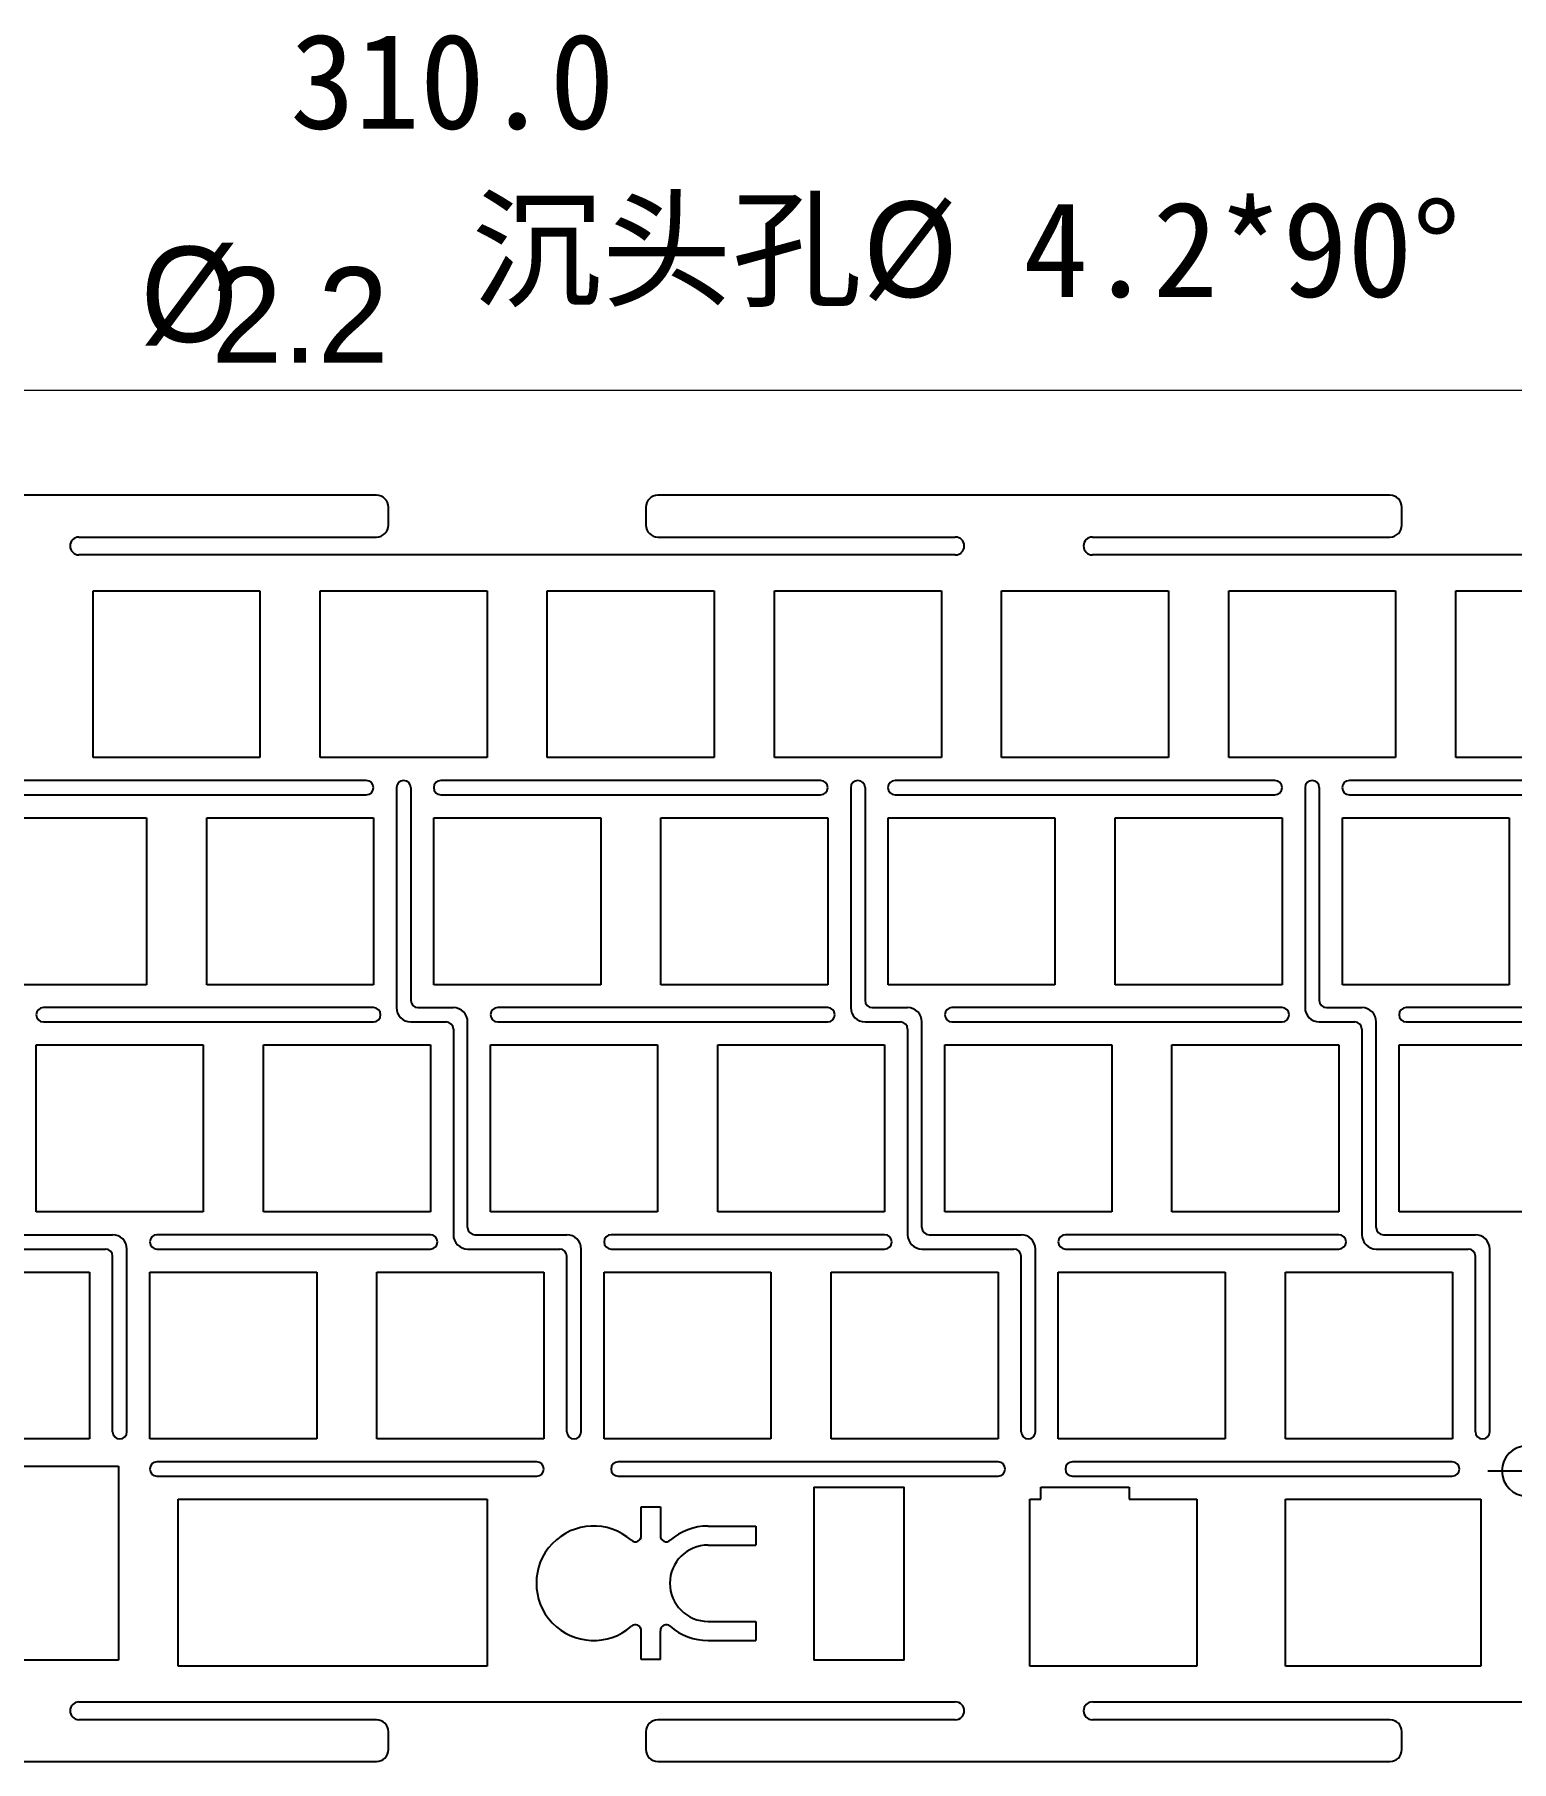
# Model space of a CAD drawing. Header units: millimetres. Extents: x 8 to 313, y 7 to 151.
# Drawn here: x 120 to 243.9, y 6.6 to 151.4 of the extents above; entities that cross this region are included whole.
import ezdxf

# ---------------------------------------------------------------- set-up
doc = ezdxf.new("R2010")
doc.units = ezdxf.units.MM
doc.linetypes.add('AI-Linetype-3', pattern=[32.019867, 20.012417, -4.002483, 4.002483, -4.002483])
doc.layers.add('01___PRT_ALL_DTM_PLN', color=7, linetype='Continuous')
doc.layers.add('_U+56FE_U+5C421', color=7, linetype='Continuous')
doc.styles.get("Standard").update_dxf_attribs({"font": 'arial.ttf'})

# ---------------------------------------------------------------- blocks, each defined once
blk = doc.blocks.new('block 48')
at = {"color": 7, "lineweight": 25}
blk.add_lwpolyline([(169.86, 79.16), (231.26, 79.16)], dxfattribs=at)
blk = doc.blocks.new('block 49')
at = {"color": 7, "lineweight": 25}
blk.add_lwpolyline([(254.86, 79.16), (316.26, 79.16)], dxfattribs=at)
blk = doc.blocks.new('block 53')
at = {"color": 7, "lineweight": 25}
blk.add_lwpolyline([(316.26, 82.66), (291.31, 82.66)], dxfattribs=at)
blk = doc.blocks.new('block 54')
at = {"color": 7, "lineweight": 25}
blk.add_lwpolyline([(279.81, 82.66), (254.86, 82.66)], dxfattribs=at)
blk = doc.blocks.new('block 55')
at = {"color": 7, "lineweight": 25}
blk.add_lwpolyline([(231.26, 82.66), (206.31, 82.66)], dxfattribs=at)
blk = doc.blocks.new('block 62')
at = {"color": 7, "lineweight": 25}
blk.add_lwpolyline([(206.31, 84.16), (279.81, 84.16)], dxfattribs=at)
blk = doc.blocks.new('block 63')
at = {"color": 7, "lineweight": 25}
blk.add_lwpolyline([(291.31, 84.16), (353.56, 84.16)], dxfattribs=at)
blk = doc.blocks.new('block 70')
at = {"color": 7, "lineweight": 25}
blk.add_lwpolyline([(202.73, 125.26), (202.73, 139.26)], dxfattribs=at)
blk = doc.blocks.new('block 71')
at = {"color": 7, "lineweight": 25}
blk.add_lwpolyline([(207.2, 120.21), (207.2, 106.21)], dxfattribs=at)
blk = doc.blocks.new('block 72')
at = {"color": 7, "lineweight": 25}
blk.add_lwpolyline([(207.49, 163.36), (207.49, 177.36)], dxfattribs=at)
blk = doc.blocks.new('block 73')
at = {"color": 7, "lineweight": 25}
blk.add_lwpolyline([(211.97, 158.31), (211.97, 144.31)], dxfattribs=at)
blk = doc.blocks.new('block 74')
at = {"color": 7, "lineweight": 25}
blk.add_lwpolyline([(212.25, 106.21), (212.25, 120.21)], dxfattribs=at)
blk = doc.blocks.new('block 75')
at = {"color": 7, "lineweight": 25}
blk.add_lwpolyline([(216.73, 139.26), (216.73, 125.26)], dxfattribs=at)
blk = doc.blocks.new('block 76')
at = {"color": 7, "lineweight": 25}
blk.add_lwpolyline([(217.02, 144.31), (217.02, 158.31)], dxfattribs=at)
blk = doc.blocks.new('block 77')
at = {"color": 7, "lineweight": 25}
blk.add_lwpolyline([(221.49, 177.36), (221.49, 163.36)], dxfattribs=at)
blk = doc.blocks.new('block 78')
at = {"color": 7, "lineweight": 25}
blk.add_lwpolyline([(221.78, 125.26), (221.78, 139.26)], dxfattribs=at)
blk = doc.blocks.new('block 85')
at = {"color": 7, "lineweight": 25}
blk.add_lwpolyline([(321.5, 106.21), (307.5, 106.21)], dxfattribs=at)
blk = doc.blocks.new('block 86')
at = {"color": 7, "lineweight": 25}
blk.add_lwpolyline([(302.45, 106.21), (288.45, 106.21)], dxfattribs=at)
blk = doc.blocks.new('block 87')
at = {"color": 7, "lineweight": 25}
blk.add_lwpolyline([(283.4, 106.21), (269.4, 106.21)], dxfattribs=at)
blk = doc.blocks.new('block 88')
at = {"color": 7, "lineweight": 25}
blk.add_lwpolyline([(264.35, 106.21), (250.35, 106.21)], dxfattribs=at)
blk = doc.blocks.new('block 89')
at = {"color": 7, "lineweight": 25}
blk.add_lwpolyline([(245.3, 106.21), (231.3, 106.21)], dxfattribs=at)
blk = doc.blocks.new('block 90')
at = {"color": 7, "lineweight": 25}
blk.add_lwpolyline([(226.25, 106.21), (212.25, 106.21)], dxfattribs=at)
blk = doc.blocks.new('block 91')
at = {"color": 7, "lineweight": 25}
blk.add_lwpolyline([(207.2, 106.21), (193.2, 106.21)], dxfattribs=at)
blk = doc.blocks.new('block 96')
at = {"color": 7, "lineweight": 25}
blk.add_lwpolyline([(226.25, 120.21), (226.25, 106.21)], dxfattribs=at)
blk = doc.blocks.new('block 97')
at = {"color": 7, "lineweight": 25}
blk.add_lwpolyline([(226.54, 163.36), (226.54, 177.36)], dxfattribs=at)
blk = doc.blocks.new('block 98')
at = {"color": 7, "lineweight": 25}
blk.add_lwpolyline([(231.02, 158.31), (231.02, 144.31)], dxfattribs=at)
blk = doc.blocks.new('block 99')
at = {"color": 7, "lineweight": 25}
blk.add_lwpolyline([(231.3, 106.21), (231.3, 120.21)], dxfattribs=at)
blk = doc.blocks.new('block 100')
at = {"color": 7, "lineweight": 25}
blk.add_lwpolyline([(232.26, 80.16), (232.26, 81.66)], dxfattribs=at)
blk = doc.blocks.new('block 101')
at = {"color": 7, "lineweight": 25}
blk.add_lwpolyline([(232.26, 182.86), (232.26, 184.36)], dxfattribs=at)
blk = doc.blocks.new('block 106')
at = {"color": 7, "lineweight": 25}
blk.add_lwpolyline([(193.2, 120.21), (207.2, 120.21)], dxfattribs=at)
blk = doc.blocks.new('block 107')
at = {"color": 7, "lineweight": 25}
blk.add_lwpolyline([(212.25, 120.21), (226.25, 120.21)], dxfattribs=at)
blk = doc.blocks.new('block 108')
at = {"color": 7, "lineweight": 25}
blk.add_lwpolyline([(231.3, 120.21), (245.3, 120.21)], dxfattribs=at)
blk = doc.blocks.new('block 109')
at = {"color": 7, "lineweight": 25}
blk.add_lwpolyline([(250.35, 120.21), (264.35, 120.21)], dxfattribs=at)
blk = doc.blocks.new('block 110')
at = {"color": 7, "lineweight": 25}
blk.add_lwpolyline([(269.4, 120.21), (283.4, 120.21)], dxfattribs=at)
blk = doc.blocks.new('block 111')
at = {"color": 7, "lineweight": 25}
blk.add_lwpolyline([(288.45, 120.21), (302.45, 120.21)], dxfattribs=at)
blk = doc.blocks.new('block 112')
at = {"color": 7, "lineweight": 25}
blk.add_lwpolyline([(307.5, 120.21), (321.5, 120.21)], dxfattribs=at)
blk = doc.blocks.new('block 116')
at = {"color": 7, "lineweight": 25}
blk.add_lwpolyline([(235.78, 139.26), (235.78, 125.26)], dxfattribs=at)
blk = doc.blocks.new('block 117')
at = {"color": 7, "lineweight": 25}
blk.add_lwpolyline([(236.07, 144.31), (236.07, 158.31)], dxfattribs=at)
blk = doc.blocks.new('block 118')
at = {"color": 7, "lineweight": 25}
blk.add_lwpolyline([(240.54, 177.36), (240.54, 163.36)], dxfattribs=at)
blk = doc.blocks.new('block 119')
at = {"color": 7, "lineweight": 25}
blk.add_lwpolyline([(240.83, 125.26), (240.83, 139.26)], dxfattribs=at)
blk = doc.blocks.new('block 122')
at = {"color": 7, "lineweight": 25}
blk.add_lwpolyline([(331.03, 125.26), (317.03, 125.26)], dxfattribs=at)
blk = doc.blocks.new('block 123')
at = {"color": 7, "lineweight": 25}
blk.add_lwpolyline([(311.98, 125.26), (297.98, 125.26)], dxfattribs=at)
blk = doc.blocks.new('block 124')
at = {"color": 7, "lineweight": 25}
blk.add_lwpolyline([(292.93, 125.26), (278.93, 125.26)], dxfattribs=at)
blk = doc.blocks.new('block 125')
at = {"color": 7, "lineweight": 25}
blk.add_lwpolyline([(273.88, 125.26), (259.88, 125.26)], dxfattribs=at)
blk = doc.blocks.new('block 126')
at = {"color": 7, "lineweight": 25}
blk.add_lwpolyline([(254.83, 125.26), (240.83, 125.26)], dxfattribs=at)
blk = doc.blocks.new('block 127')
at = {"color": 7, "lineweight": 25}
blk.add_lwpolyline([(235.78, 125.26), (221.78, 125.26)], dxfattribs=at)
blk = doc.blocks.new('block 128')
at = {"color": 7, "lineweight": 25}
blk.add_lwpolyline([(216.73, 125.26), (202.73, 125.26)], dxfattribs=at)
blk = doc.blocks.new('block 133')
at = {"color": 7, "lineweight": 25}
blk.add_lwpolyline([(245.3, 120.21), (245.3, 106.21)], dxfattribs=at)
blk = doc.blocks.new('block 134')
at = {"color": 7, "lineweight": 25}
blk.add_lwpolyline([(245.59, 163.36), (245.59, 177.36)], dxfattribs=at)
blk = doc.blocks.new('block 135')
at = {"color": 7, "lineweight": 25}
blk.add_lwpolyline([(250.07, 158.31), (250.07, 144.31)], dxfattribs=at)
blk = doc.blocks.new('block 136')
at = {"color": 7, "lineweight": 25}
blk.add_lwpolyline([(250.35, 106.21), (250.35, 120.21)], dxfattribs=at)
blk = doc.blocks.new('block 137')
at = {"color": 7, "lineweight": 25}
blk.add_lwpolyline([(253.86, 184.36), (253.86, 182.86)], dxfattribs=at)
blk = doc.blocks.new('block 138')
at = {"color": 7, "lineweight": 25}
blk.add_lwpolyline([(253.86, 81.66), (253.86, 80.16)], dxfattribs=at)
blk = doc.blocks.new('block 139')
at = {"color": 7, "lineweight": 25}
blk.add_lwpolyline([(254.83, 139.26), (254.83, 125.26)], dxfattribs=at)
blk = doc.blocks.new('block 140')
at = {"color": 7, "lineweight": 25}
blk.add_lwpolyline([(255.12, 144.31), (255.12, 158.31)], dxfattribs=at)
blk = doc.blocks.new('block 145')
at = {"color": 7, "lineweight": 25}
blk.add_lwpolyline([(202.73, 139.26), (216.73, 139.26)], dxfattribs=at)
blk = doc.blocks.new('block 146')
at = {"color": 7, "lineweight": 25}
blk.add_lwpolyline([(221.78, 139.26), (235.78, 139.26)], dxfattribs=at)
blk = doc.blocks.new('block 147')
at = {"color": 7, "lineweight": 25}
blk.add_lwpolyline([(240.83, 139.26), (254.83, 139.26)], dxfattribs=at)
blk = doc.blocks.new('block 148')
at = {"color": 7, "lineweight": 25}
blk.add_lwpolyline([(259.88, 139.26), (273.88, 139.26)], dxfattribs=at)
blk = doc.blocks.new('block 149')
at = {"color": 7, "lineweight": 25}
blk.add_lwpolyline([(278.93, 139.26), (292.93, 139.26)], dxfattribs=at)
blk = doc.blocks.new('block 150')
at = {"color": 7, "lineweight": 25}
blk.add_lwpolyline([(297.98, 139.26), (311.98, 139.26)], dxfattribs=at)
blk = doc.blocks.new('block 151')
at = {"color": 7, "lineweight": 25}
blk.add_lwpolyline([(317.03, 139.26), (331.03, 139.26)], dxfattribs=at)
blk = doc.blocks.new('block 155')
at = {"color": 7, "lineweight": 25}
blk.add_lwpolyline([(326.27, 144.31), (312.27, 144.31)], dxfattribs=at)
blk = doc.blocks.new('block 156')
at = {"color": 7, "lineweight": 25}
blk.add_lwpolyline([(307.22, 144.31), (293.22, 144.31)], dxfattribs=at)
blk = doc.blocks.new('block 157')
at = {"color": 7, "lineweight": 25}
blk.add_lwpolyline([(288.17, 144.31), (274.17, 144.31)], dxfattribs=at)
blk = doc.blocks.new('block 158')
at = {"color": 7, "lineweight": 25}
blk.add_lwpolyline([(269.12, 144.31), (255.12, 144.31)], dxfattribs=at)
blk = doc.blocks.new('block 159')
at = {"color": 7, "lineweight": 25}
blk.add_lwpolyline([(250.07, 144.31), (236.07, 144.31)], dxfattribs=at)
blk = doc.blocks.new('block 160')
at = {"color": 7, "lineweight": 25}
blk.add_lwpolyline([(231.02, 144.31), (217.02, 144.31)], dxfattribs=at)
blk = doc.blocks.new('block 161')
at = {"color": 7, "lineweight": 25}
blk.add_lwpolyline([(211.97, 144.31), (197.97, 144.31)], dxfattribs=at)
blk = doc.blocks.new('block 167')
at = {"color": 7, "lineweight": 25}
blk.add_lwpolyline([(259.59, 177.36), (259.59, 163.36)], dxfattribs=at)
blk = doc.blocks.new('block 168')
at = {"color": 7, "lineweight": 25}
blk.add_lwpolyline([(259.88, 125.26), (259.88, 139.26)], dxfattribs=at)
blk = doc.blocks.new('block 169')
at = {"color": 7, "lineweight": 25}
blk.add_lwpolyline([(264.35, 120.21), (264.35, 106.21)], dxfattribs=at)
blk = doc.blocks.new('block 170')
at = {"color": 7, "lineweight": 25}
blk.add_lwpolyline([(264.64, 163.36), (264.64, 177.36)], dxfattribs=at)
blk = doc.blocks.new('block 172')
at = {"color": 7, "lineweight": 25}
blk.add_lwpolyline([(269.12, 158.31), (269.12, 144.31)], dxfattribs=at)
blk = doc.blocks.new('block 173')
at = {"color": 7, "lineweight": 25}
blk.add_lwpolyline([(269.4, 106.21), (269.4, 120.21)], dxfattribs=at)
blk = doc.blocks.new('block 174')
at = {"color": 7, "lineweight": 25}
blk.add_lwpolyline([(273.88, 139.26), (273.88, 125.26)], dxfattribs=at)
blk = doc.blocks.new('block 175')
at = {"color": 7, "lineweight": 25}
blk.add_lwpolyline([(274.17, 144.31), (274.17, 158.31)], dxfattribs=at)
blk = doc.blocks.new('block 183')
at = {"color": 7, "lineweight": 25}
blk.add_lwpolyline([(197.97, 158.31), (211.97, 158.31)], dxfattribs=at)
blk = doc.blocks.new('block 184')
at = {"color": 7, "lineweight": 25}
blk.add_lwpolyline([(217.02, 158.31), (231.02, 158.31)], dxfattribs=at)
blk = doc.blocks.new('block 185')
at = {"color": 7, "lineweight": 25}
blk.add_lwpolyline([(236.07, 158.31), (250.07, 158.31)], dxfattribs=at)
blk = doc.blocks.new('block 186')
at = {"color": 7, "lineweight": 25}
blk.add_lwpolyline([(255.12, 158.31), (269.12, 158.31)], dxfattribs=at)
blk = doc.blocks.new('block 187')
at = {"color": 7, "lineweight": 25}
blk.add_lwpolyline([(274.17, 158.31), (288.17, 158.31)], dxfattribs=at)
blk = doc.blocks.new('block 188')
at = {"color": 7, "lineweight": 25}
blk.add_lwpolyline([(293.22, 158.31), (307.22, 158.31)], dxfattribs=at)
blk = doc.blocks.new('block 189')
at = {"color": 7, "lineweight": 25}
blk.add_lwpolyline([(312.27, 158.31), (326.27, 158.31)], dxfattribs=at)
blk = doc.blocks.new('block 193')
at = {"color": 7, "lineweight": 25}
blk.add_lwpolyline([(335.79, 163.36), (321.79, 163.36)], dxfattribs=at)
blk = doc.blocks.new('block 194')
at = {"color": 7, "lineweight": 25}
blk.add_lwpolyline([(316.74, 163.36), (302.74, 163.36)], dxfattribs=at)
blk = doc.blocks.new('block 195')
at = {"color": 7, "lineweight": 25}
blk.add_lwpolyline([(297.69, 163.36), (283.69, 163.36)], dxfattribs=at)
blk = doc.blocks.new('block 196')
at = {"color": 7, "lineweight": 25}
blk.add_lwpolyline([(278.64, 163.36), (264.64, 163.36)], dxfattribs=at)
blk = doc.blocks.new('block 197')
at = {"color": 7, "lineweight": 25}
blk.add_lwpolyline([(259.59, 163.36), (245.59, 163.36)], dxfattribs=at)
blk = doc.blocks.new('block 198')
at = {"color": 7, "lineweight": 25}
blk.add_lwpolyline([(240.54, 163.36), (226.54, 163.36)], dxfattribs=at)
blk = doc.blocks.new('block 199')
at = {"color": 7, "lineweight": 25}
blk.add_lwpolyline([(221.49, 163.36), (207.49, 163.36)], dxfattribs=at)
blk = doc.blocks.new('block 206')
at = {"color": 7, "lineweight": 25}
blk.add_lwpolyline([(278.64, 177.36), (278.64, 163.36)], dxfattribs=at)
blk = doc.blocks.new('block 207')
at = {"color": 7, "lineweight": 25}
blk.add_lwpolyline([(278.93, 125.26), (278.93, 139.26)], dxfattribs=at)
blk = doc.blocks.new('block 208')
at = {"color": 7, "lineweight": 25}
blk.add_lwpolyline([(283.4, 120.21), (283.4, 106.21)], dxfattribs=at)
blk = doc.blocks.new('block 209')
at = {"color": 7, "lineweight": 25}
blk.add_lwpolyline([(283.69, 163.36), (283.69, 177.36)], dxfattribs=at)
blk = doc.blocks.new('block 210')
at = {"color": 7, "lineweight": 25}
blk.add_lwpolyline([(288.17, 158.31), (288.17, 144.31)], dxfattribs=at)
blk = doc.blocks.new('block 217')
at = {"color": 7, "lineweight": 25}
blk.add_lwpolyline([(207.49, 177.36), (221.49, 177.36)], dxfattribs=at)
blk = doc.blocks.new('block 218')
at = {"color": 7, "lineweight": 25}
blk.add_lwpolyline([(226.54, 177.36), (240.54, 177.36)], dxfattribs=at)
blk = doc.blocks.new('block 219')
at = {"color": 7, "lineweight": 25}
blk.add_lwpolyline([(245.59, 177.36), (259.59, 177.36)], dxfattribs=at)
blk = doc.blocks.new('block 220')
at = {"color": 7, "lineweight": 25}
blk.add_lwpolyline([(264.64, 177.36), (278.64, 177.36)], dxfattribs=at)
blk = doc.blocks.new('block 221')
at = {"color": 7, "lineweight": 25}
blk.add_lwpolyline([(283.69, 177.36), (297.69, 177.36)], dxfattribs=at)
blk = doc.blocks.new('block 222')
at = {"color": 7, "lineweight": 25}
blk.add_lwpolyline([(302.74, 177.36), (316.74, 177.36)], dxfattribs=at)
blk = doc.blocks.new('block 223')
at = {"color": 7, "lineweight": 25}
blk.add_lwpolyline([(321.79, 177.36), (335.79, 177.36)], dxfattribs=at)
blk = doc.blocks.new('block 225')
at = {"color": 7, "lineweight": 25}
blk.add_lwpolyline([(288.45, 106.21), (288.45, 120.21)], dxfattribs=at)
blk = doc.blocks.new('block 226')
at = {"color": 7, "lineweight": 25}
blk.add_lwpolyline([(292.93, 139.26), (292.93, 125.26)], dxfattribs=at)
blk = doc.blocks.new('block 227')
at = {"color": 7, "lineweight": 25}
blk.add_lwpolyline([(293.22, 144.31), (293.22, 158.31)], dxfattribs=at)
blk = doc.blocks.new('block 228')
at = {"color": 7, "lineweight": 25}
blk.add_lwpolyline([(297.69, 177.36), (297.69, 163.36)], dxfattribs=at)
blk = doc.blocks.new('block 229')
at = {"color": 7, "lineweight": 25}
blk.add_lwpolyline([(297.98, 125.26), (297.98, 139.26)], dxfattribs=at)
blk = doc.blocks.new('block 231')
at = {"color": 7, "lineweight": 25}
blk.add_lwpolyline([(353.56, 180.36), (291.31, 180.36)], dxfattribs=at)
blk = doc.blocks.new('block 233')
at = {"color": 7, "lineweight": 25}
blk.add_lwpolyline([(279.81, 180.36), (206.31, 180.36)], dxfattribs=at)
blk = doc.blocks.new('block 238')
at = {"color": 7, "lineweight": 25}
blk.add_lwpolyline([(206.31, 181.86), (231.26, 181.86)], dxfattribs=at)
blk = doc.blocks.new('block 239')
at = {"color": 7, "lineweight": 25}
blk.add_lwpolyline([(254.86, 181.86), (279.81, 181.86)], dxfattribs=at)
blk = doc.blocks.new('block 240')
at = {"color": 7, "lineweight": 25}
blk.add_lwpolyline([(291.31, 181.86), (316.26, 181.86)], dxfattribs=at)
blk = doc.blocks.new('block 244')
at = {"color": 7, "lineweight": 25}
blk.add_lwpolyline([(316.26, 185.36), (254.86, 185.36)], dxfattribs=at)
blk = doc.blocks.new('block 245')
at = {"color": 7, "lineweight": 25}
blk.add_lwpolyline([(231.26, 185.36), (169.86, 185.36)], dxfattribs=at)
blk = doc.blocks.new('block 247')
at = {"color": 7, "lineweight": 25}
blk.add_lwpolyline([(302.45, 120.21), (302.45, 106.21)], dxfattribs=at)
blk = doc.blocks.new('block 248')
at = {"color": 7, "lineweight": 25}
blk.add_lwpolyline([(302.74, 163.36), (302.74, 177.36)], dxfattribs=at)
blk = doc.blocks.new('block 249')
at = {"color": 7, "lineweight": 25}
blk.add_lwpolyline([(307.22, 158.31), (307.22, 144.31)], dxfattribs=at)
blk = doc.blocks.new('block 250')
at = {"color": 7, "lineweight": 25}
blk.add_lwpolyline([(307.5, 106.21), (307.5, 120.21)], dxfattribs=at)
blk = doc.blocks.new('block 251')
at = {"color": 7, "lineweight": 25}
blk.add_lwpolyline([(311.98, 139.26), (311.98, 125.26)], dxfattribs=at)
blk = doc.blocks.new('block 252')
at = {"color": 7, "lineweight": 25}
blk.add_lwpolyline([(312.27, 144.31), (312.27, 158.31)], dxfattribs=at)
blk = doc.blocks.new('block 253')
at = {"color": 7, "lineweight": 25}
blk.add_lwpolyline([(316.74, 177.36), (316.74, 163.36)], dxfattribs=at)
blk = doc.blocks.new('block 254')
at = {"color": 7, "lineweight": 25}
blk.add_lwpolyline([(317.03, 125.26), (317.03, 139.26)], dxfattribs=at)
blk = doc.blocks.new('block 255')
at = {"color": 7, "lineweight": 25}
blk.add_lwpolyline([(317.26, 80.16), (317.26, 81.66)], dxfattribs=at)
blk = doc.blocks.new('block 256')
at = {"color": 7, "lineweight": 25}
blk.add_lwpolyline([(317.26, 182.86), (317.26, 184.36)], dxfattribs=at)
blk = doc.blocks.new('block 257')
at = {"color": 7, "lineweight": 25}
blk.add_lwpolyline([(321.5, 120.21), (321.5, 106.21)], dxfattribs=at)
blk = doc.blocks.new('block 258')
at = {"color": 7, "lineweight": 25}
blk.add_lwpolyline([(321.79, 163.36), (321.79, 177.36)], dxfattribs=at)
blk = doc.blocks.new('block 259')
at = {"color": 7, "lineweight": 25}
blk.add_lwpolyline([(326.27, 158.31), (326.27, 144.31)], dxfattribs=at)
blk = doc.blocks.new('block 296')
at = {"color": 7, "lineweight": 25}
blk.add_open_spline([(231.26, 79.16), (231.82, 79.16), (232.26, 79.61), (232.26, 80.16)], degree=3, dxfattribs=at)
blk = doc.blocks.new('block 297')
at = {"color": 7, "lineweight": 25}
blk.add_open_spline([(232.26, 81.66), (232.26, 82.22), (231.82, 82.66), (231.26, 82.66)], degree=3, dxfattribs=at)
blk = doc.blocks.new('block 301')
at = {"color": 7, "lineweight": 25}
blk.add_open_spline([(206.31, 84.16), (205.9, 84.16), (205.56, 83.83), (205.56, 83.41), (205.56, 83), (205.9, 82.66), (206.31, 82.66)], degree=3, knots=[0, 0, 0, 0, 1, 1, 1, 2, 2, 2, 2], dxfattribs=at)
blk = doc.blocks.new('block 302')
at = {"color": 7, "lineweight": 25}
blk.add_open_spline([(231.26, 181.86), (231.82, 181.86), (232.26, 182.31), (232.26, 182.86)], degree=3, dxfattribs=at)
blk = doc.blocks.new('block 303')
at = {"color": 7, "lineweight": 25}
blk.add_open_spline([(232.26, 184.36), (232.26, 184.92), (231.82, 185.36), (231.26, 185.36)], degree=3, dxfattribs=at)
blk = doc.blocks.new('block 311')
at = {"color": 7, "lineweight": 25}
blk.add_open_spline([(206.31, 181.86), (205.9, 181.86), (205.56, 181.53), (205.56, 181.11), (205.56, 180.7), (205.9, 180.36), (206.31, 180.36)], degree=3, knots=[0, 0, 0, 0, 1, 1, 1, 2, 2, 2, 2], dxfattribs=at)
blk = doc.blocks.new('block 315')
at = {"color": 7, "lineweight": 25}
blk.add_open_spline([(254.86, 82.66), (254.31, 82.66), (253.86, 82.22), (253.86, 81.66)], degree=3, dxfattribs=at)
blk = doc.blocks.new('block 316')
at = {"color": 7, "lineweight": 25}
blk.add_open_spline([(253.86, 80.16), (253.86, 79.61), (254.31, 79.16), (254.86, 79.16)], degree=3, dxfattribs=at)
blk = doc.blocks.new('block 317')
at = {"color": 7, "lineweight": 25}
blk.add_open_spline([(316.26, 79.16), (316.82, 79.16), (317.26, 79.61), (317.26, 80.16)], degree=3, dxfattribs=at)
blk = doc.blocks.new('block 318')
at = {"color": 7, "lineweight": 25}
blk.add_open_spline([(317.26, 81.66), (317.26, 82.22), (316.82, 82.66), (316.26, 82.66)], degree=3, dxfattribs=at)
blk = doc.blocks.new('block 321')
at = {"color": 7, "lineweight": 25}
blk.add_open_spline([(279.81, 82.66), (280.23, 82.66), (280.56, 83), (280.56, 83.41), (280.56, 83.83), (280.23, 84.16), (279.81, 84.16)], degree=3, knots=[0, 0, 0, 0, 1, 1, 1, 2, 2, 2, 2], dxfattribs=at)
blk = doc.blocks.new('block 322')
at = {"color": 7, "lineweight": 25}
blk.add_open_spline([(291.31, 84.16), (290.9, 84.16), (290.56, 83.83), (290.56, 83.41), (290.56, 83), (290.9, 82.66), (291.31, 82.66)], degree=3, knots=[0, 0, 0, 0, 1, 1, 1, 2, 2, 2, 2], dxfattribs=at)
blk = doc.blocks.new('block 332')
at = {"color": 7, "lineweight": 25}
blk.add_open_spline([(316.26, 181.86), (316.82, 181.86), (317.26, 182.31), (317.26, 182.86)], degree=3, dxfattribs=at)
blk = doc.blocks.new('block 333')
at = {"color": 7, "lineweight": 25}
blk.add_open_spline([(317.26, 184.36), (317.26, 184.92), (316.82, 185.36), (316.26, 185.36)], degree=3, dxfattribs=at)
blk = doc.blocks.new('block 334')
at = {"color": 7, "lineweight": 25}
blk.add_open_spline([(254.86, 185.36), (254.31, 185.36), (253.86, 184.92), (253.86, 184.36)], degree=3, dxfattribs=at)
blk = doc.blocks.new('block 335')
at = {"color": 7, "lineweight": 25}
blk.add_open_spline([(253.86, 182.86), (253.86, 182.31), (254.31, 181.86), (254.86, 181.86)], degree=3, dxfattribs=at)
blk = doc.blocks.new('block 336')
at = {"color": 7, "lineweight": 25}
blk.add_open_spline([(291.31, 181.86), (290.9, 181.86), (290.56, 181.53), (290.56, 181.11), (290.56, 180.7), (290.9, 180.36), (291.31, 180.36)], degree=3, knots=[0, 0, 0, 0, 1, 1, 1, 2, 2, 2, 2], dxfattribs=at)
blk = doc.blocks.new('block 337')
at = {"color": 7, "lineweight": 25}
blk.add_open_spline([(279.81, 180.36), (280.23, 180.36), (280.56, 180.7), (280.56, 181.11), (280.56, 181.53), (280.23, 181.86), (279.81, 181.86)], degree=3, knots=[0, 0, 0, 0, 1, 1, 1, 2, 2, 2, 2], dxfattribs=at)
blk = doc.blocks.new('block 374')
at = {"color": 7, "lineweight": 25}
blk.add_lwpolyline([(323.89, 87.16), (307.5, 87.16)], dxfattribs=at)
blk = doc.blocks.new('block 375')
at = {"color": 7, "lineweight": 25}
blk.add_lwpolyline([(300.07, 87.16), (286.07, 87.16)], dxfattribs=at)
blk = doc.blocks.new('block 376')
at = {"color": 7, "lineweight": 25}
blk.add_lwpolyline([(240.54, 87.16), (214.64, 87.16)], dxfattribs=at)
blk = doc.blocks.new('block 384')
at = {"color": 7, "lineweight": 25}
blk.add_lwpolyline([(214.64, 101.16), (240.54, 101.16)], dxfattribs=at)
blk = doc.blocks.new('block 385')
at = {"color": 7, "lineweight": 25}
blk.add_lwpolyline([(286.07, 101.16), (286.99, 101.16)], dxfattribs=at)
blk = doc.blocks.new('block 386')
at = {"color": 7, "lineweight": 25}
blk.add_lwpolyline([(294.39, 101.16), (300.07, 101.16)], dxfattribs=at)
blk = doc.blocks.new('block 387')
at = {"color": 7, "lineweight": 25}
blk.add_lwpolyline([(307.5, 101.16), (323.89, 101.16)], dxfattribs=at)
blk = doc.blocks.new('block 388')
at = {"color": 7, "lineweight": 25}
blk.add_lwpolyline([(214.64, 87.16), (214.64, 101.16)], dxfattribs=at)
blk = doc.blocks.new('block 400')
at = {"color": 7, "lineweight": 25}
blk.add_lwpolyline([(286.07, 87.16), (286.07, 101.16)], dxfattribs=at)
blk = doc.blocks.new('block 402')
at = {"color": 7, "lineweight": 25}
blk.add_lwpolyline([(300.07, 101.16), (300.07, 87.16)], dxfattribs=at)
blk = doc.blocks.new('block 403')
at = {"color": 7, "lineweight": 25}
blk.add_lwpolyline([(323.89, 101.16), (323.89, 87.16)], dxfattribs=at)
blk = doc.blocks.new('block 451')
at = {"color": 7, "lineweight": 25}
blk.add_lwpolyline([(240.54, 101.16), (240.54, 87.16)], dxfattribs=at)
blk = doc.blocks.new('block 458')
at = {"color": 7, "lineweight": 25}
blk.add_lwpolyline([(307.5, 87.16), (307.5, 101.16)], dxfattribs=at)
blk = doc.blocks.new('block 696')
at = {"layer": '01___PRT_ALL_DTM_PLN', "color": 4, "lineweight": 25}
blk.add_open_spline([(325.65, 103.53), (325.65, 104.69), (326.59, 105.63), (327.75, 105.63), (328.91, 105.63), (329.85, 104.69), (329.85, 103.53), (329.85, 102.37), (328.91, 101.43), (327.75, 101.43), (326.59, 101.43), (325.65, 102.37), (325.65, 103.53)], degree=3, knots=[0, 0, 0, 0, 1, 1, 1, 2, 2, 2, 3, 3, 3, 4, 4, 4, 4], dxfattribs=at)
blk = doc.blocks.new('block 702')
at = {"layer": '01___PRT_ALL_DTM_PLN', "color": 4, "linetype": 'AI-Linetype-3', "lineweight": 25}
blk.add_lwpolyline([(324.48, 103.53), (331.01, 103.53)], dxfattribs=at)
blk = doc.blocks.new('block 642')
at = {"layer": '_U+56FE_U+5C421', "color": 7, "insert": (224.02, 215.97), "char_height": 8, "attachment_point": 7}
blk.add_mtext('\\fSimSun|b0|i0|c0|p34;\\W1;310.0', dxfattribs=at)
blk = doc.blocks.new('block 674')
at = {"layer": '01___PRT_ALL_DTM_PLN', "color": 7, "lineweight": 15}
blk.add_lwpolyline([(196.09, 194.17), (327.51, 194.17)], dxfattribs=at)
blk = doc.blocks.new('block 678')
at = {"layer": '01___PRT_ALL_DTM_PLN', "color": 7, "insert": (211.5, 197.92), "char_height": 8, "attachment_point": 7}
blk.add_mtext('\\fMS PGothic|b0|i0|c0|p34;\\W1;Ø', dxfattribs=at)
blk = doc.blocks.new('block 679')
at = {"layer": '01___PRT_ALL_DTM_PLN', "color": 7, "insert": (217.41, 196.48), "char_height": 8, "attachment_point": 7}
blk.add_mtext('\\fAdobe Song Std L|b0|i0|c0|p34;\\W1;2.2', dxfattribs=at)
blk = doc.blocks.new('block 680')
at = {"layer": '01___PRT_ALL_DTM_PLN', "color": 7, "insert": (239.24, 201.12), "char_height": 8, "attachment_point": 7}
blk.add_mtext('\\fSimSun|b0|i0|c0|p34;\\W1;沉头孔Ø 4.2*90°', dxfattribs=at)

msp = doc.modelspace()

# ---------------------------------------------------------------- linework, layer by layer
for p, q in [((147.83, 88.85), (115.98, 88.85)), ((150.96, 88.85), (150.96, 88.85)), ((185.93, 88.85), (154.08, 88.85)), ((189.06, 88.85), (189.06, 88.85)), ((224.03, 88.85), (192.18, 88.85)), ((227.16, 88.85), (227.16, 88.85)), ((252.61, 88.85), (230.28, 88.85)), ((115.98, 87.65), (147.83, 87.65)), ((148.43, 88.25), (148.43, 88.25)), ((150.36, 88.25), (150.36, 69.8)), ((151.56, 88.25), (151.56, 70.4)), ((153.48, 88.25), (153.48, 88.25)), ((154.08, 87.65), (185.93, 87.65)), ((186.53, 88.25), (186.53, 88.25)), ((188.46, 88.25), (188.46, 69.8)), ((189.66, 88.25), (189.66, 70.4)), ((191.58, 88.25), (191.58, 88.25)), ((192.18, 87.65), (224.03, 87.65)), ((224.63, 88.25), (224.63, 88.25)), ((226.56, 88.25), (226.56, 69.8)), ((227.76, 88.25), (227.76, 70.4)), ((229.68, 88.25), (229.68, 88.25)), ((230.28, 87.65), (252.61, 87.65)), ((148.43, 69.8), (120.75, 69.8)), ((152.16, 69.8), (155.13, 69.8)), ((186.53, 69.8), (158.85, 69.8)), ((190.26, 69.8), (193.23, 69.8)), ((224.63, 69.8), (196.95, 69.8)), ((228.36, 69.8), (231.33, 69.8)), ((262.73, 69.8), (235.05, 69.8)), ((120.75, 68.6), (148.43, 68.6)), ((149.03, 69.2), (149.03, 69.2)), ((151.56, 68.6), (154.53, 68.6)), ((156.33, 51.35), (156.33, 68.6)), ((158.85, 68.6), (186.53, 68.6)), ((187.13, 69.2), (187.13, 69.2)), ((189.66, 68.6), (192.63, 68.6)), ((194.43, 51.35), (194.43, 68.6)), ((196.95, 68.6), (224.63, 68.6)), ((225.23, 69.2), (225.23, 69.2)), ((227.76, 68.6), (230.73, 68.6)), ((232.53, 51.35), (232.53, 68.6)), ((235.05, 68.6), (262.73, 68.6)), ((155.13, 68), (155.13, 50.75)), ((193.23, 68), (193.23, 50.75)), ((231.33, 68), (231.33, 50.75)), ((118.83, 50.75), (126.55, 50.75)), ((153.2, 50.75), (130.27, 50.75)), ((156.93, 50.75), (164.65, 50.75)), ((191.3, 50.75), (168.37, 50.75)), ((195.03, 50.75), (202.75, 50.75)), ((229.4, 50.75), (206.47, 50.75)), ((233.13, 50.75), (240.85, 50.75)), ((118.23, 49.55), (125.95, 49.55)), ((127.75, 34.22), (127.75, 49.55)), ((130.27, 49.55), (153.2, 49.55)), ((153.8, 50.15), (153.8, 50.15)), ((156.33, 49.55), (164.05, 49.55)), ((165.85, 34.22), (165.85, 49.55)), ((168.37, 49.55), (191.3, 49.55)), ((191.9, 50.15), (191.9, 50.15)), ((194.43, 49.55), (202.15, 49.55)), ((203.95, 34.22), (203.95, 49.55)), ((206.47, 49.55), (229.4, 49.55)), ((230, 50.15), (230, 50.15)), ((232.53, 49.55), (240.25, 49.55)), ((242.05, 34.22), (242.05, 49.55)), ((126.55, 34.22), (126.55, 48.95)), ((164.65, 34.22), (164.65, 48.95)), ((202.75, 34.22), (202.75, 48.95)), ((240.85, 34.22), (240.85, 48.95)), ((127.15, 33.62), (127.15, 33.62)), ((165.25, 33.62), (165.25, 33.62)), ((203.35, 33.62), (203.35, 33.62)), ((241.45, 33.62), (241.45, 33.62)), ((85.55, 31.34), (127.05, 31.34)), ((127.05, 31.34), (127.05, 15.07)), ((129.67, 31.1), (129.67, 31.1)), ((162.12, 31.7), (130.27, 31.7)), ((130.27, 30.5), (162.12, 30.5)), ((162.72, 31.1), (162.72, 31.1)), ((168.36, 31.1), (168.36, 31.1)), ((200.81, 31.7), (168.96, 31.7)), ((168.96, 30.5), (200.81, 30.5)), ((201.41, 31.1), (201.41, 31.1)), ((206.46, 31.1), (206.46, 31.1)), ((238.91, 31.7), (207.06, 31.7)), ((207.06, 30.5), (238.91, 30.5)), ((239.51, 31.1), (239.51, 31.1)), ((185.35, 29.57), (185.35, 15.07)), ((185.35, 29.57), (192.95, 29.57)), ((192.95, 15.07), (192.95, 29.57)), ((204.41, 28.57), (204.41, 29.57)), ((204.41, 29.57), (211.81, 29.57)), ((211.81, 29.57), (211.81, 28.57)), ((170.89, 27.92), (172.49, 27.92)), ((170.89, 25.5), (170.89, 27.92)), ((172.49, 27.92), (172.49, 25.5)), ((176.49, 26.32), (180.49, 26.32)), ((180.49, 26.32), (180.49, 24.72)), ((176.49, 24.72), (180.49, 24.72)), ((170.89, 15.12), (170.89, 17.54)), ((172.49, 15.12), (172.49, 17.54)), ((176.49, 18.32), (180.49, 18.32)), ((180.49, 18.32), (180.49, 16.72)), ((176.49, 16.72), (180.49, 16.72)), ((127.05, 15.07), (85.55, 15.07)), ((172.49, 15.12), (170.89, 15.12)), ((192.95, 15.07), (185.35, 15.07))]:
    msp.add_line(p, q)
for centre, radius, start, end in [((147.83, 88.25), 0.6, 0, 90), ((150.96, 88.25), 0.6, 90, 180), ((150.96, 88.25), 0.6, 0, 90), ((154.08, 88.25), 0.6, 90, 180), ((185.93, 88.25), 0.6, 0, 90), ((189.06, 88.25), 0.6, 90, 180), ((189.06, 88.25), 0.6, 0, 90), ((192.18, 88.25), 0.6, 90, 180), ((224.03, 88.25), 0.6, 0, 90), ((227.16, 88.25), 0.6, 90, 180), ((227.16, 88.25), 0.6, 0, 90), ((230.28, 88.25), 0.6, 90, 180), ((147.83, 88.25), 0.6, 270, 0), ((154.08, 88.25), 0.6, 180, 270), ((185.93, 88.25), 0.6, 270, 0), ((192.18, 88.25), 0.6, 180, 270), ((224.03, 88.25), 0.6, 270, 0), ((230.28, 88.25), 0.6, 180, 270), ((120.75, 69.2), 0.6, 90, 180), ((148.43, 69.2), 0.6, 0, 90), ((151.56, 69.8), 1.2, 180, 270), ((152.16, 70.4), 0.6, 180, 270), ((155.13, 68.6), 1.2, 0, 90), ((158.85, 69.2), 0.6, 90, 180), ((186.53, 69.2), 0.6, 0, 90), ((189.66, 69.8), 1.2, 180, 270), ((190.26, 70.4), 0.6, 180, 270), ((193.23, 68.6), 1.2, 0, 90), ((196.95, 69.2), 0.6, 90, 180), ((224.63, 69.2), 0.6, 0, 90), ((227.76, 69.8), 1.2, 180, 270), ((228.36, 70.4), 0.6, 180, 270), ((231.33, 68.6), 1.2, 0, 90), ((235.05, 69.2), 0.6, 90, 180), ((120.75, 69.2), 0.6, 180, 270), ((148.43, 69.2), 0.6, 270, 0), ((154.53, 68), 0.6, 0, 90), ((158.85, 69.2), 0.6, 180, 270), ((186.53, 69.2), 0.6, 270, 0), ((192.63, 68), 0.6, 0, 90), ((196.95, 69.2), 0.6, 180, 270), ((224.63, 69.2), 0.6, 270, 0), ((230.73, 68), 0.6, 0, 90), ((235.05, 69.2), 0.6, 180, 270), ((126.55, 49.55), 1.2, 0, 90), ((130.27, 50.15), 0.6, 90, 180), ((153.2, 50.15), 0.6, 0, 90), ((156.33, 50.75), 1.2, 180, 270), ((156.93, 51.35), 0.6, 180, 270), ((164.65, 49.55), 1.2, 0, 90), ((168.37, 50.15), 0.6, 90, 180), ((191.3, 50.15), 0.6, 0, 90), ((194.43, 50.75), 1.2, 180, 270), ((195.03, 51.35), 0.6, 180, 270), ((202.75, 49.55), 1.2, 0, 90), ((206.47, 50.15), 0.6, 90, 180), ((229.4, 50.15), 0.6, 0, 90), ((232.53, 50.75), 1.2, 180, 270), ((233.13, 51.35), 0.6, 180, 270), ((240.85, 49.55), 1.2, 0, 90), ((125.95, 48.95), 0.6, 0, 90), ((130.27, 50.15), 0.6, 180, 270), ((153.2, 50.15), 0.6, 270, 0), ((164.05, 48.95), 0.6, 0, 90), ((168.37, 50.15), 0.6, 180, 270), ((191.3, 50.15), 0.6, 270, 0), ((202.15, 48.95), 0.6, 0, 90), ((206.47, 50.15), 0.6, 180, 270), ((229.4, 50.15), 0.6, 270, 0), ((240.25, 48.95), 0.6, 0, 90), ((127.15, 34.22), 0.6, 180, 270), ((127.15, 34.22), 0.6, 270, 0), ((165.25, 34.22), 0.6, 180, 270), ((165.25, 34.22), 0.6, 270, 0), ((203.35, 34.22), 0.6, 180, 270), ((203.35, 34.22), 0.6, 270, 0), ((241.45, 34.22), 0.6, 180, 270), ((241.45, 34.22), 0.6, 270, 0), ((130.27, 31.1), 0.6, 90, 180), ((130.27, 31.1), 0.6, 180, 270), ((162.12, 31.1), 0.6, 0, 90), ((162.12, 31.1), 0.6, 270, 0), ((168.96, 31.1), 0.6, 90, 180), ((168.96, 31.1), 0.6, 180, 270), ((200.81, 31.1), 0.6, 0, 90), ((200.81, 31.1), 0.6, 270, 0), ((207.06, 31.1), 0.6, 90, 180), ((207.06, 31.1), 0.6, 180, 270), ((238.91, 31.1), 0.6, 0, 90), ((238.91, 31.1), 0.6, 270, 0), ((166.89, 21.52), 4.8, 48.6713, 311.3287), ((176.49, 21.52), 4.8, 90, 131.3287), ((170.39, 25.5), 0.5, 228.6713, 0), ((172.99, 25.5), 0.5, 180, 311.3287), ((176.49, 21.52), 3.2, 90, 270), ((170.39, 17.54), 0.5, 0, 131.3287), ((172.99, 17.54), 0.5, 48.6713, 180), ((176.49, 21.52), 4.8, 228.6713, 270)]:
    msp.add_arc(centre, radius, start, end)

# ---------------------------------------------------------------- block references
for name in ['block 245', 'block 303', 'block 101', 'block 334', 'block 137', 'block 244', 'block 333', 'block 256', 'block 302', 'block 335', 'block 332', 'block 311', 'block 238', 'block 239', 'block 337', 'block 336', 'block 240', 'block 233', 'block 231', 'block 72', 'block 217', 'block 77', 'block 97', 'block 218', 'block 118', 'block 134', 'block 219', 'block 167', 'block 170', 'block 220', 'block 206', 'block 209', 'block 221', 'block 228', 'block 222', 'block 248', 'block 253', 'block 223', 'block 258', 'block 199', 'block 198', 'block 197', 'block 196', 'block 195', 'block 194', 'block 193', 'block 183', 'block 73', 'block 76', 'block 184', 'block 98', 'block 117', 'block 185', 'block 135', 'block 140', 'block 186', 'block 172', 'block 175', 'block 187', 'block 210', 'block 188', 'block 227', 'block 249', 'block 189', 'block 252', 'block 259', 'block 161', 'block 160', 'block 159', 'block 158', 'block 157', 'block 156', 'block 155', 'block 70', 'block 145', 'block 75', 'block 78', 'block 146', 'block 116', 'block 119', 'block 147', 'block 139', 'block 148', 'block 168', 'block 174', 'block 149', 'block 207', 'block 226', 'block 150', 'block 229', 'block 251', 'block 151', 'block 254', 'block 128', 'block 127', 'block 126', 'block 125', 'block 124', 'block 123', 'block 122', 'block 106', 'block 71', 'block 74', 'block 107', 'block 96', 'block 99', 'block 108', 'block 133', 'block 109', 'block 136', 'block 169', 'block 110', 'block 173', 'block 208', 'block 111', 'block 225', 'block 247', 'block 112', 'block 250', 'block 257', 'block 91', 'block 90', 'block 89', 'block 88', 'block 87', 'block 86', 'block 85', 'block 384', 'block 388', 'block 451', 'block 385', 'block 400', 'block 386', 'block 402', 'block 387', 'block 458', 'block 403', 'block 376', 'block 375', 'block 374', 'block 301', 'block 62', 'block 321', 'block 322', 'block 63', 'block 55', 'block 297', 'block 100', 'block 315', 'block 138', 'block 54', 'block 53', 'block 318', 'block 255', 'block 296', 'block 316', 'block 317', 'block 48', 'block 49']:
    msp.add_blockref(name, (-82.58, -72.59))
at = {"layer": '01___PRT_ALL_DTM_PLN'}
for name in ['block 680', 'block 678', 'block 679', 'block 674', 'block 696', 'block 702']:
    msp.add_blockref(name, (-82.58, -72.59), dxfattribs=at)
at = {"layer": '_U+56FE_U+5C421'}
msp.add_blockref('block 642', (-82.58, -72.59), dxfattribs=at)

doc.saveas('drawing.dxf')
